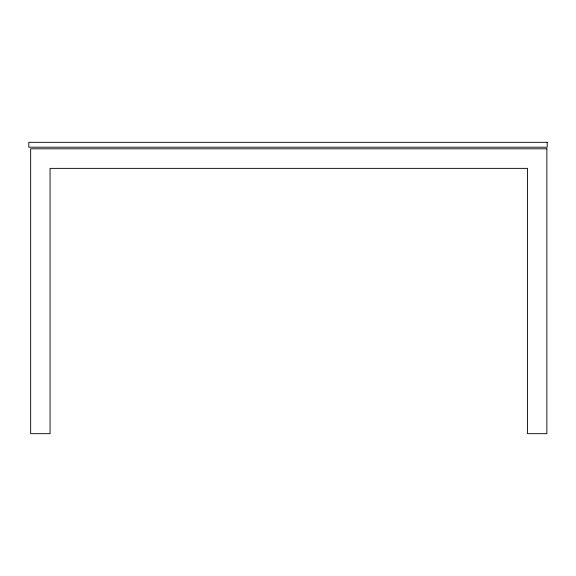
<?xml version="1.0" encoding="UTF-8"?>
<svg xmlns="http://www.w3.org/2000/svg" width="576" height="576" viewBox="0 0 576 576"><rect width="100%" height="100%" fill="white"/><g stroke="black" fill="none" stroke-linecap="round" stroke-linejoin="round"><path stroke-width="0.86" d="M547.2 142.315L28.8 142.315L28.8 147.204L547.2 147.204L547.2 142.315M546.869 148.81L30.658 148.81L30.658 433.685L50.054 433.685L50.054 168.372L527.472 168.372L527.472 433.685L546.869 433.685L546.869 148.81"/></g></svg>
